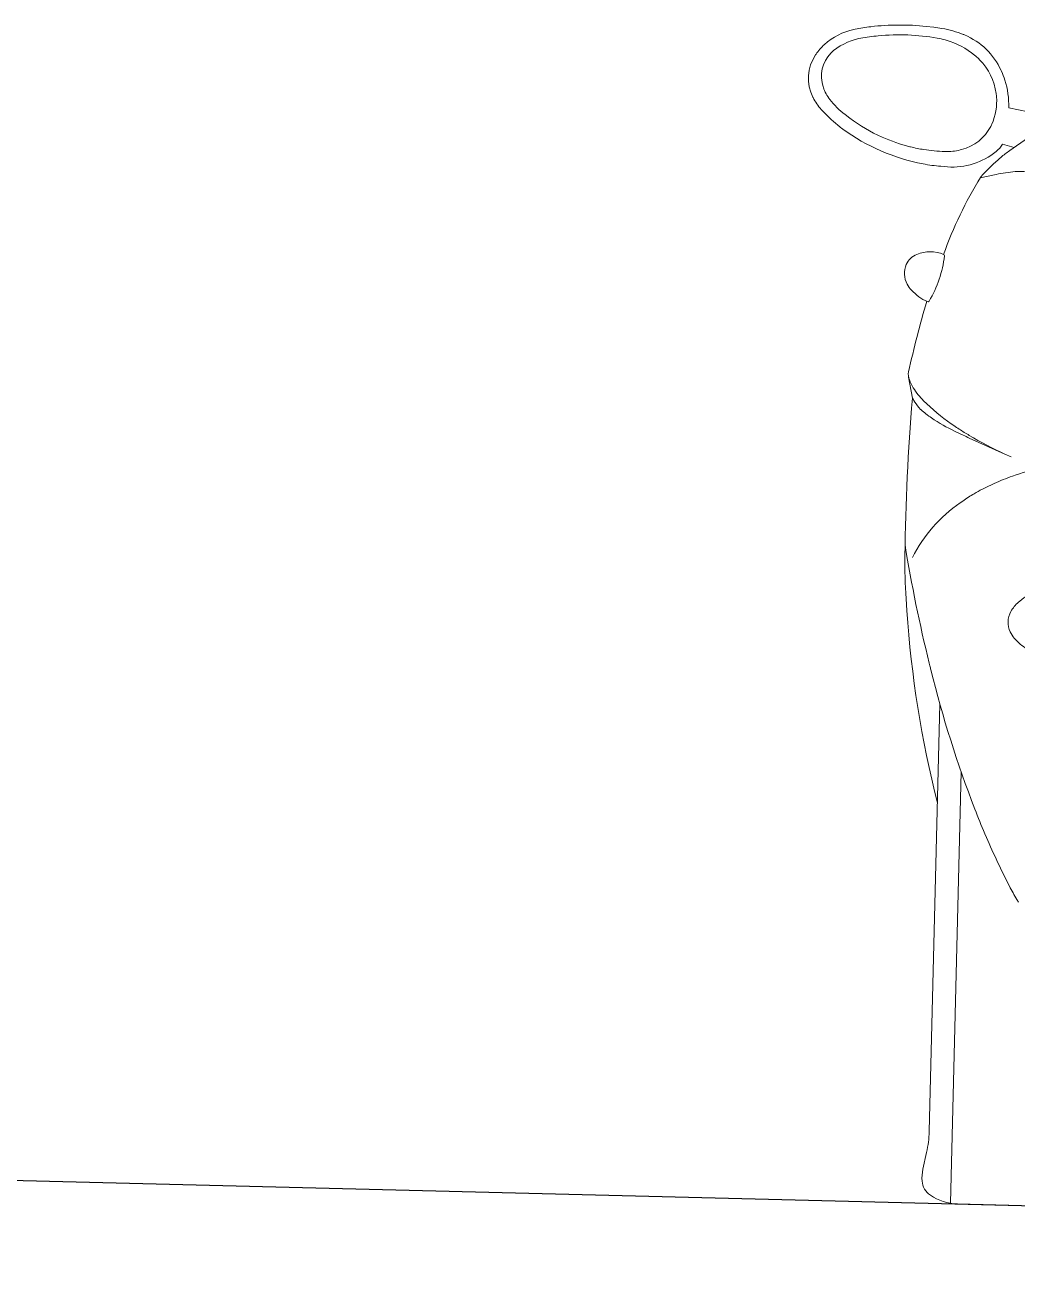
# Model space of a CAD drawing. Header units: millimetres. Extents: x 366 to 1555, y 702 to 1543.
# Drawn here: x 550.08 to 568.84, y 1325.49 to 1349.06 of the extents above; entities that cross this region are included whole.
import ezdxf

# ---------------------------------------------------------------- set-up
doc = ezdxf.new("R2010")
doc.units = ezdxf.units.MM
doc.layers.add('1_CARTIGLIO', color=7, linetype='Continuous', lineweight=9)
doc.layers.add('6_SEDE STRADALE', color=7, linetype='Continuous', lineweight=30)

msp = doc.modelspace()

# ---------------------------------------------------------------- linework, layer by layer
at = {"layer": '1_CARTIGLIO', "ltscale": 100}
msp.add_line((567.78493, 1334.93924), (567.58085, 1326.77649), dxfattribs=at)
for points in [[(568.78874, 1346.74777), (568.5701, 1346.81107, -0.0812294), (568.44618, 1346.6698, -0.19435414), (567.52636, 1346.38055), (567.40244, 1346.3904, -0.02764869), (567.06539, 1346.43601, -0.11008608), (565.54557, 1347.09496, -0.01492681), (565.46079, 1347.16052), (565.44984, 1347.16952, -0.03666454), (565.1403, 1347.46454, -0.06726462), (564.98474, 1347.69106), (564.9826, 1347.69531, -0.27124357), (565.03257, 1348.49656), (565.04094, 1348.50902, -0.05945839), (565.19957, 1348.69327, -0.13552339), (565.75797, 1348.97819), (565.77826, 1348.98235, -0.02126976), (566.07972, 1349.03096, -0.05606383), (567.12683, 1349.03654), (567.26702, 1349.02152, -0.01919633), (567.42285, 1348.99876, -0.04561135), (567.82569, 1348.88526, -0.00819553), (567.84909, 1348.87585, -0.18798855), (568.54057, 1348.20508), (568.5475, 1348.18993, -0.03218624), (568.6122, 1348.02043, -0.07967555), (568.68647, 1347.49808), (569.05315, 1347.42149, -0.07903704)], [(569.04126, 1346.92427), (568.70459, 1346.68896, 0.02321642), (568.53487, 1346.55821, 0.01904828), (568.36523, 1346.40301), (568.19805, 1346.23794, 0.05945379), (568.15259, 1346.1809, 0.05315462), (567.45268, 1344.72455)], [(569.34979, 1346.14907, 0.12646091), (569.07472, 1346.27551), (569.0696, 1346.27644, 0.06459077), (568.80598, 1346.28971, 0.03383597), (568.44967, 1346.23719), (568.14668, 1346.17134)], [(567.13342, 1343.83641, 0.01570774), (566.79172, 1342.50328, 0.15523616), (566.80546, 1342.34838, 0.07282598), (566.97343, 1342.0694), (566.97419, 1342.06847, 0.02363329), (567.07616, 1341.95556, 0.04712899), (567.59815, 1341.52054), (567.64983, 1341.48514, 0.01118183), (567.84461, 1341.35802, 0.00331421), (567.93916, 1341.30015, 0.02966521), (568.61227, 1340.9469), (568.73099, 1340.89332)], [(566.78997, 1342.4001), (566.86448, 1342.00329), (566.86448, 1342.00329, 0.01778778), (566.72131, 1339.02865, 0.01992158), (566.74363, 1338.21178), (566.75873, 1337.98736, 0.04518353), (567.33663, 1334.34762)], [(568.61227, 1340.9469), (567.93966, 1341.25049, -0.0049183), (567.82521, 1341.30351), (567.6704, 1341.37708, -0.03630565), (567.22337, 1341.6308, -0.04143841), (567.02404, 1341.78925), (567.01963, 1341.79339, -0.06831602), (566.90751, 1341.93207), (566.86448, 1342.00329)], [(569.84334, 1340.81001, 0.04339277), (568.75948, 1340.53095, 0.02307358), (568.40864, 1340.38883), (568.34459, 1340.35938, 0.02349873), (568.0327, 1340.1978, 0.02103355), (567.81438, 1340.05877), (567.7651, 1340.02439, 0.12241247), (566.86384, 1338.99281)], [(568.86736, 1332.46885), (568.83765, 1332.51966, -0.01408685), (568.69888, 1332.77314, -0.01635648), (568.26492, 1333.69489), (568.2342, 1333.76608, -0.00982315), (568.04374, 1334.23252, -0.03114287), (567.21304, 1336.86425, -0.00046054), (567.19341, 1336.94356), (567.18187, 1336.99038, -0.01979657), (566.72422, 1339.22445)], [(572.05153, 1338.94065), (571.59085, 1338.90943, 0.04294208), (570.07125, 1338.67434, 0.01947858), (569.68711, 1338.5646), (569.65449, 1338.55389, 0.05481388), (569.0476, 1338.27794, 0.04608408), (568.89494, 1338.16702), (568.86995, 1338.14508, 0.08380564), (568.72597, 1337.96815, 0.24883291), (568.71515, 1337.58368, 0.10418289), (568.88823, 1337.36397), (568.90079, 1337.35348, 0.05135106), (569.16217, 1337.17721, 0.03843469), (569.65581, 1336.96038), (569.69524, 1336.94657, 0.01286422), (569.94646, 1336.86573, 0.00489566), (570.02378, 1336.84385), (570.11307, 1336.81952, 0.02223571), (571.06418, 1336.60529), (571.19996, 1336.58099, 0.00603338), (571.50523, 1336.53016, 0.00074703), (571.55826, 1336.52207, 0.02265155), (574.43848, 1336.21951)], [(567.38343, 1336.21986), (567.18129, 1328.13426, -0.04890305), (567.13227, 1327.73687), (567.06151, 1327.42109, 0.0763546), (567.04623, 1327.19681, 0.22554016), (567.20256, 1326.92878, 0.14452172), (567.71435, 1326.76368), (570.13461, 1326.70317, 0.14452172), (570.65401, 1326.84249, 0.22554016), (570.82354, 1327.10237, 0.0763546), (570.81949, 1327.32714), (570.76459, 1327.64606, -0.04890305), (570.7355, 1328.0454)]]:
    msp.add_lwpolyline(points, format="xyb", dxfattribs=at)
for points in [[(568.13533, 1348.40548, -0.16093397), (568.44749, 1347.76937), (568.44967, 1347.75354, -0.01528172), (568.45467, 1347.70678, -0.12421573), (568.36443, 1347.1849, -0.01411705), (568.35192, 1347.15878), (568.34493, 1347.14518, -0.21455595), (567.79455, 1346.70623), (567.76989, 1346.69992, -0.07197335), (567.47774, 1346.66859, -0.02925072), (567.07728, 1346.70688, -0.02367946), (566.82749, 1346.75782), (566.81689, 1346.76051, -0.04187507), (566.29106, 1346.94193, -0.05787283), (565.67895, 1347.30185), (565.59062, 1347.36861, -0.06661694), (565.30107, 1347.65516, -0.08419576), (565.18007, 1347.88225), (565.17612, 1347.89412, -0.27697363), (565.31746, 1348.52967, -0.0371271), (565.37377, 1348.58081, -0.12910539), (565.92843, 1348.81947), (566.05201, 1348.83809, -0.01357055), (566.21779, 1348.85849, -0.06683848), (567.33006, 1348.81596, -0.02569229), (567.48419, 1348.781), (567.50398, 1348.77542, -0.10661971), (568.04061, 1348.49134), (568.06301, 1348.4725, -0.02404261)], [(566.8467, 1344.04632, 0.10060531), (567.14624, 1343.83051, 0.38235672), (567.17886, 1343.84084, 0.10309801), (567.47045, 1344.69687, 0.34142684), (567.45445, 1344.72386, 0.19110298), (566.9451, 1344.72381, 0.19796316), (566.74842, 1344.53361, 0.23148537), (566.76469, 1344.16102), (566.76556, 1344.15942, 0.06190933)]]:
    msp.add_lwpolyline(points, format="xyb", close=True, dxfattribs=at)
at = {"layer": '6_SEDE STRADALE', "ltscale": 100}
msp.add_lwpolyline([(548.52267, 1327.24346), (618.52266, 1325.49346)], dxfattribs=at)

doc.saveas('drawing.dxf')
